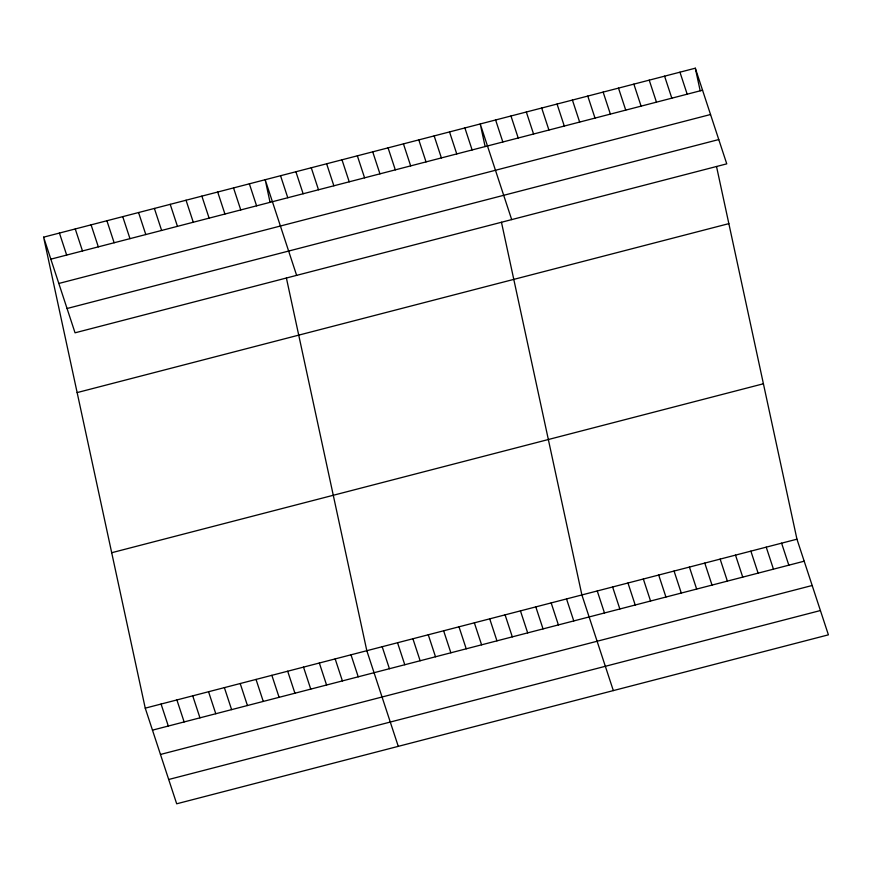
<?xml version="1.0" encoding="UTF-8"?>
<svg xmlns="http://www.w3.org/2000/svg" width="872" height="872" viewBox="0 0 872 872"><rect width="100%" height="100%" fill="white"/><g stroke="black" fill="none" stroke-linecap="round" stroke-linejoin="round"><path stroke-width="1.31" d="M43.6 237.162L695.311 68.201L726.758 163.849L75.046 332.81L43.6 237.162L145.243 708.151L176.689 803.799L828.4 634.838L796.954 539.19L716.522 166.508M50.838 259.169L702.549 90.208M58.827 283.465L710.538 114.515M67.057 308.503L718.768 139.553M77.139 392.585L728.85 223.635M111.703 552.717L763.414 383.767M145.243 708.151L796.954 539.19M152.48 730.147L804.191 561.197M160.47 754.454L812.181 585.494M168.699 779.492L820.41 610.542M679.953 72.191L687.18 94.198M664.584 76.169L671.822 98.176M649.226 80.159L656.463 102.155M633.868 84.137L641.094 106.144M781.595 543.169L788.822 565.176M618.499 88.116L625.736 110.123M766.226 547.158L773.464 569.165M603.141 92.105L610.378 114.101M750.868 551.137L758.106 573.144M587.783 96.084L595.009 118.091M735.51 555.126L742.737 577.122M572.413 100.062L579.651 122.069M720.141 559.105L727.379 581.112M557.055 104.051L564.293 126.059M704.783 563.083L712.021 585.09M541.697 108.03L548.924 130.037M689.425 567.072L696.652 589.069M526.328 112.008L533.566 134.016M674.056 571.051L681.294 593.058M510.97 115.998L518.208 138.005M658.698 575.029L665.936 597.037M495.612 119.976L502.839 141.983M643.34 579.019L650.567 601.026M511.69 219.613L480.243 123.966L485.115 146.54M627.971 582.997L635.208 605.005M464.885 127.944L472.123 149.951M612.613 586.976L619.85 608.983M449.527 131.923L456.754 153.93M597.255 590.965L604.481 612.972M434.158 135.912L441.396 157.908M613.332 690.591L581.886 594.944L501.465 222.262M418.8 139.891L426.037 161.898M566.528 598.933L573.765 620.929M403.442 143.869L410.668 165.876M551.169 602.912L558.396 624.919M388.073 147.859L395.31 169.866M535.8 606.89L543.038 628.897M372.715 151.837L379.952 173.844M520.442 610.88L527.68 632.887M357.357 155.826L364.583 177.823M505.084 614.858L512.311 636.865M341.988 159.805L349.225 181.812M489.715 618.837L496.953 640.844M326.629 163.783L333.867 185.791M474.357 622.826L481.595 644.833M311.271 167.773L318.498 189.769M458.988 626.804L466.226 648.812M295.902 171.751L303.14 193.758M443.63 630.794L450.868 652.79M280.544 175.73L287.782 197.737M428.272 634.772L435.51 656.779M296.633 275.367L265.186 179.719L270.058 202.304M412.903 638.751L420.141 660.758M249.359 183.818L256.586 205.825M397.545 642.74L404.782 664.737M233.533 187.927L240.759 209.923M382.187 646.719L389.424 668.726M217.695 192.025L224.932 214.032M398.275 746.345L366.818 650.697L286.398 278.015M201.868 196.124L209.106 218.131M350.991 654.807L358.228 676.814M186.041 200.233L193.279 222.24M335.164 658.905L342.402 680.912M170.214 204.331L177.452 226.339M319.337 663.014L326.575 685.021M154.388 208.441L161.625 230.448M303.511 667.113L310.748 689.12M138.561 212.539L145.798 234.546M287.684 671.222L294.921 693.218M122.734 216.648L129.972 238.645M271.857 675.32L279.095 697.328M106.907 220.747L114.145 242.754M256.03 679.419L263.268 701.426M91.08 224.856L98.318 246.852M240.203 683.528L247.441 705.535M75.254 228.955L82.491 250.962M224.377 687.627L231.614 709.634M59.427 233.053L66.664 255.06M208.55 691.736L215.787 713.743M192.723 695.834L199.96 717.841M176.896 699.943L184.134 721.94M161.069 704.042L168.307 726.049M695.311 68.201L700.183 90.786"/></g></svg>
